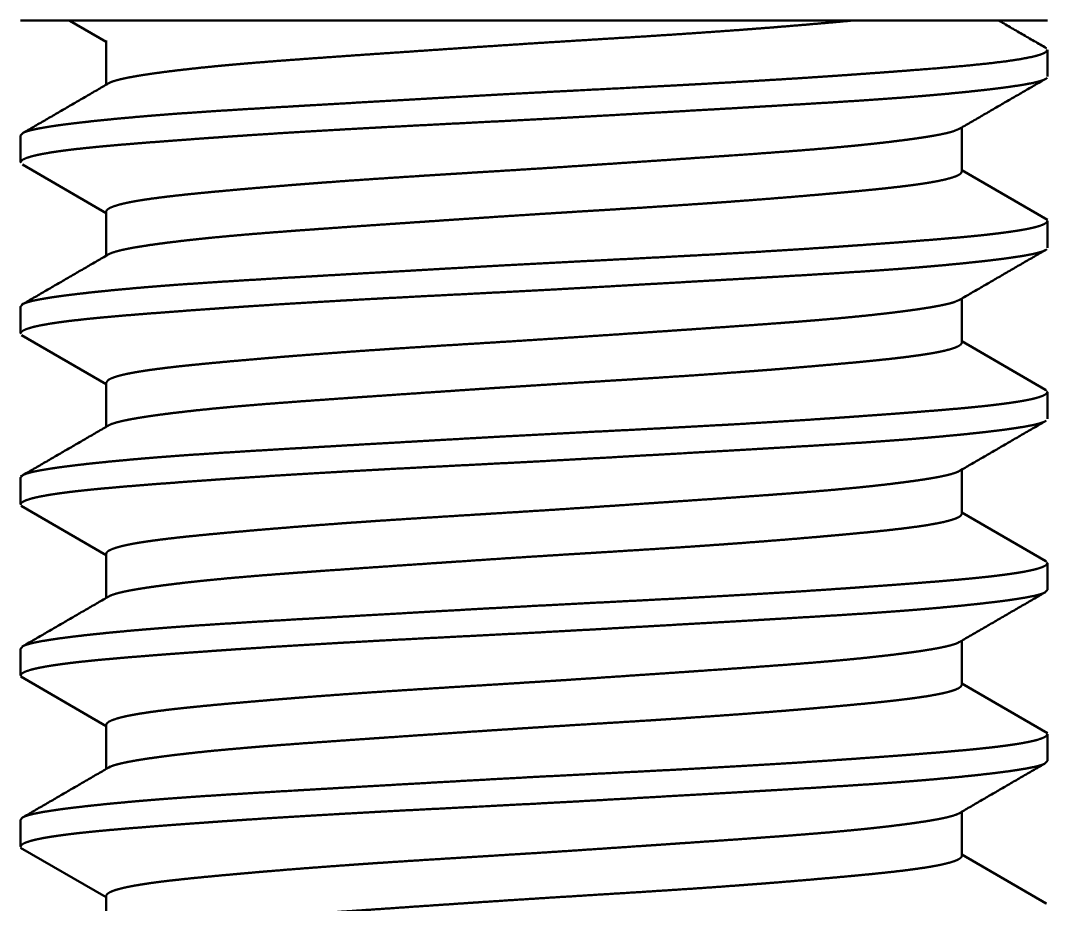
# Paper-space layout 'Layout1' of a CAD drawing. Header units: millimetres. Extents: x 0 to 420, y 0 to 297.
# Drawn here: x 288.76 to 294.76, y 138.18 to 143.35 of the extents above; entities that cross this region are included whole.
import ezdxf

# ---------------------------------------------------------------- set-up
doc = ezdxf.new("R2010")
doc.units = ezdxf.units.MM
doc.layers.add('170', color=7, linetype='Continuous', true_color=0xffffff)

psp = doc.layouts.get("Layout1")

# ---------------------------------------------------------------- linework, layer by layer
at = {"layer": '170', "color": 155, "linetype": 'Continuous', "lineweight": 50}
for p, q in [((289.0439, 143.3438), (289.2567, 143.2203)), ((289.2567, 143.2287), (289.2567, 142.9703)), ((294.7567, 143.0176), (294.7567, 143.1736)), ((294.2567, 142.4624), (294.2567, 142.7204)), ((288.7567, 142.6736), (288.7567, 142.5176)), ((288.7666, 142.5049), (289.2567, 142.2205)), ((294.7567, 142.1805), (294.2567, 142.4707)), ((289.2567, 142.2288), (289.2567, 141.9709)), ((294.7567, 142.0176), (294.7567, 142.1736)), ((294.2567, 141.4624), (294.2567, 141.7203)), ((288.7567, 141.6736), (288.7567, 141.5176)), ((288.7624, 141.507), (289.2567, 141.2203)), ((294.7456, 141.1868), (294.2567, 141.4704)), ((289.2567, 141.2288), (289.2567, 140.9706)), ((294.7567, 141.0176), (294.7567, 141.1736)), ((288.7567, 140.6736), (288.7567, 140.5176)), ((294.2567, 140.4622), (294.2567, 140.7203)), ((288.7588, 140.5092), (289.2567, 140.2203)), ((294.7481, 140.1856), (294.2567, 140.4707)), ((289.2567, 140.2289), (289.2567, 139.9706)), ((294.7567, 140.0176), (294.7567, 140.1736)), ((294.2567, 139.4623), (294.2567, 139.7205)), ((288.7567, 139.6736), (288.7567, 139.5176)), ((288.757, 139.5104), (289.2567, 139.2204)), ((294.7574, 139.18), (294.2567, 139.4706)), ((289.2567, 139.2287), (289.2567, 138.9706)), ((294.7567, 139.0176), (294.7567, 139.1736)), ((294.2567, 138.4623), (294.2567, 138.7207)), ((288.7567, 138.6738), (288.7676, 138.6871)), ((288.7567, 138.6736), (288.7567, 138.5176)), ((288.7567, 138.5106), (289.2567, 138.2205)), ((294.7506, 138.1843), (294.2567, 138.4708)), ((289.2567, 138.2287), (289.2567, 137.9706)), ((294.7511, 138.1834), (294.7433, 138.1885))]:
    psp.add_line(p, q, dxfattribs=at)
for points, knots in [([(288.7567, 143.3455), (288.8589, 143.3455), (289.6354, 143.3455), (290.2567, 143.3455), (291.7567, 143.3455)], [0, 0, 0.034079, 0.292902, 0.500007, 1, 1]), ([(289.2788, 142.9832), (289.2909, 142.9881), (289.3178, 142.9966), (289.3522, 143.0052), (289.3943, 143.0138), (289.444, 143.0226), (289.4717, 143.0271), (289.5013, 143.0316), (289.5326, 143.0362), (289.5655, 143.0407), (289.6362, 143.0499), (289.7134, 143.0591), (289.7972, 143.0683), (289.8875, 143.0776), (289.9351, 143.0821), (289.9843, 143.0867), (290.0346, 143.0911), (290.0861, 143.0955), (290.1928, 143.1042), (290.3041, 143.1128), (290.4202, 143.1214), (290.541, 143.13), (290.6664, 143.1388), (290.7945, 143.1477), (291.058, 143.1658), (291.331, 143.1844), (291.4708, 143.1938), (291.6108, 143.203), (291.7506, 143.2121), (291.8902, 143.2209), (292.1688, 143.2381), (292.3074, 143.2467), (292.4437, 143.2553), (292.5771, 143.264), (292.7077, 143.2727), (292.8354, 143.2816), (292.9603, 143.2907), (292.9911, 143.293), (293.0521, 143.2977), (293.1414, 143.3046), (293.1993, 143.3093), (293.3112, 143.3185), (293.4181, 143.3277), (293.5199, 143.3367), (293.6167, 143.3455)], [0, 0, 0.002985, 0.00946, 0.017616, 0.02747, 0.03906, 0.045516, 0.052385, 0.059635, 0.067261, 0.08363, 0.101484, 0.120824, 0.141664, 0.152657, 0.16398, 0.175585, 0.187458, 0.21202, 0.237658, 0.264375, 0.292178, 0.321034, 0.350525, 0.411151, 0.473957, 0.506131, 0.538346, 0.57051, 0.602623, 0.666683, 0.698581, 0.729919, 0.76061, 0.790653, 0.820055, 0.848806, 0.855896, 0.869935, 0.890487, 0.903821, 0.929609, 0.954232, 0.977699, 1, 1]), ([(291.7567, 143.3455), (292.5331, 143.3455), (293.878, 143.3455), (294.6545, 143.3455), (294.7567, 143.3455)], [0, 0, 0.258816, 0.707098, 0.965921, 1, 1]), ([(291.7567, 142.9238), (292.007, 142.9368), (292.3762, 142.9557), (292.4976, 142.962), (292.6182, 142.9683), (292.6781, 142.9715), (292.7378, 142.9748), (292.9706, 142.9879), (293.1935, 143.0013), (293.3013, 143.0081), (293.4067, 143.0149), (293.4585, 143.0184), (293.5096, 143.0218), (293.61, 143.0288), (293.8002, 143.0425), (293.975, 143.0557), (294.1347, 143.0685), (294.2789, 143.0812), (294.4056, 143.094), (294.5132, 143.107), (294.6017, 143.1204), (294.6711, 143.1341), (294.6854, 143.1376), (294.6984, 143.1411), (294.71, 143.1446), (294.7203, 143.1481), (294.7371, 143.155), (294.7487, 143.1619), (294.7567, 143.1738)], [0, 0, 0.082982, 0.205375, 0.245622, 0.285596, 0.305471, 0.325265, 0.40246, 0.476401, 0.512168, 0.547124, 0.564306, 0.581276, 0.614595, 0.677727, 0.735776, 0.788804, 0.836743, 0.878909, 0.914769, 0.944426, 0.967847, 0.972716, 0.977161, 0.981177, 0.984788, 0.990796, 0.995266, 1, 1]), ([(294.7511, 143.1834), (294.7436, 143.1883), (294.7428, 143.1888)], [0, 0, 0.903013, 1, 1]), ([(294.7485, 143.0058), (294.7424, 143.0021), (294.7385, 143.0002), (294.7342, 142.9984), (294.7295, 142.9965), (294.7243, 142.9946), (294.7126, 142.9909), (294.6991, 142.9872), (294.667, 142.9798), (294.628, 142.9724), (294.5821, 142.9648), (294.5292, 142.9571), (294.5001, 142.9532), (294.4693, 142.9493), (294.4368, 142.9453), (294.4028, 142.9413), (294.3303, 142.9332), (294.2519, 142.9252), (294.1676, 142.917), (294.0774, 142.9089), (294.0301, 142.9049), (293.9814, 142.9008), (293.9564, 142.8988), (293.9311, 142.8968), (293.9054, 142.8948), (293.8793, 142.8928), (293.7722, 142.8851), (293.6608, 142.8775), (293.5453, 142.8701), (293.4256, 142.8626), (293.3016, 142.8552), (293.1735, 142.8476), (293.1078, 142.8438), (293.0412, 142.8399), (292.9739, 142.836), (292.7689, 142.8242), (292.4886, 142.8082), (292.2731, 142.7959), (292.1268, 142.7876), (291.9051, 142.7753), (291.7567, 142.7673)], [0, 0, 0.002369, 0.003793, 0.005355, 0.007055, 0.008889, 0.01298, 0.017624, 0.028587, 0.041807, 0.057289, 0.07507, 0.084828, 0.095175, 0.106069, 0.117469, 0.14174, 0.167976, 0.19615, 0.226275, 0.242064, 0.258353, 0.266682, 0.275134, 0.283717, 0.292416, 0.328147, 0.365294, 0.403825, 0.443749, 0.48506, 0.527767, 0.549658, 0.571885, 0.594319, 0.662633, 0.756073, 0.827904, 0.876648, 0.950547, 1, 1]), ([(288.7567, 142.6738), (288.771, 142.689), (288.7749, 142.6909), (288.7792, 142.6928), (288.7839, 142.6946), (288.7891, 142.6965), (288.8008, 142.7002), (288.8143, 142.7039), (288.8464, 142.7113), (288.8854, 142.7187), (288.9313, 142.7263), (288.9842, 142.734), (289.0132, 142.7379), (289.0441, 142.7418), (289.0766, 142.7458), (289.1106, 142.7498), (289.1831, 142.7579), (289.2615, 142.766), (289.3458, 142.7741), (289.4359, 142.7822), (289.4832, 142.7863), (289.532, 142.7903), (289.5569, 142.7923), (289.5823, 142.7943), (289.608, 142.7963), (289.6341, 142.7983), (289.7412, 142.806), (289.8525, 142.8136), (289.9681, 142.821), (290.0878, 142.8285), (290.2117, 142.8359), (290.3399, 142.8435), (290.4055, 142.8473), (290.4722, 142.8512), (290.6073, 142.859), (290.8836, 142.8749), (291.0248, 142.8829), (291.2403, 142.8952), (291.3865, 142.9035), (291.6083, 142.9158), (291.7567, 142.9238)], [0, 0, 0.006917, 0.008341, 0.009896, 0.011588, 0.013414, 0.01748, 0.022102, 0.033022, 0.046182, 0.061593, 0.079286, 0.088999, 0.099299, 0.110143, 0.121491, 0.145659, 0.171768, 0.19982, 0.229801, 0.245525, 0.261732, 0.270023, 0.278444, 0.286987, 0.295646, 0.331214, 0.368185, 0.406547, 0.446288, 0.487404, 0.529923, 0.551707, 0.573833, 0.618667, 0.710344, 0.757179, 0.828683, 0.877204, 0.950773, 1, 1]), ([(291.7567, 142.7673), (291.4618, 142.752), (291.1715, 142.7372), (291.0282, 142.7298), (290.8859, 142.7223), (290.8153, 142.7185), (290.6758, 142.7108), (290.6074, 142.7069), (290.4731, 142.6991), (290.3422, 142.6912), (290.2147, 142.6832), (290.0906, 142.6751), (290.0299, 142.671), (289.9699, 142.6669), (289.9109, 142.6628), (289.8531, 142.6587), (289.7414, 142.6506), (289.635, 142.6427), (289.534, 142.635), (289.4382, 142.6275), (289.3478, 142.62), (289.2627, 142.6126), (289.2423, 142.6107), (289.2222, 142.6088), (289.2026, 142.6069), (289.1834, 142.605), (289.1462, 142.6012), (289.1107, 142.5975), (289.0447, 142.5898), (288.9853, 142.5821), (288.9325, 142.5742), (288.8863, 142.5662), (288.8657, 142.5621), (288.8468, 142.5581), (288.838, 142.556), (288.8297, 142.5539), (288.8218, 142.5519), (288.8143, 142.5498), (288.7891, 142.5416), (288.7712, 142.5334), (288.7604, 142.5253), (288.7567, 142.5174), (288.7567, 142.5173)], [0, 0, 0.097754, 0.193969, 0.241502, 0.288648, 0.312078, 0.358311, 0.381004, 0.425539, 0.468948, 0.511239, 0.552405, 0.572569, 0.592446, 0.61203, 0.631239, 0.668309, 0.703607, 0.737159, 0.768954, 0.799001, 0.827282, 0.834071, 0.840738, 0.847276, 0.853664, 0.866038, 0.877854, 0.89985, 0.919675, 0.937345, 0.952861, 0.959808, 0.966208, 0.969201, 0.972049, 0.97475, 0.977307, 0.986082, 0.992616, 0.997082, 0.999969, 1, 1]), ([(294.2457, 142.714), (294.2079, 142.6981), (294.1773, 142.6897), (294.1395, 142.6813), (294.1178, 142.677), (294.0942, 142.6727), (294.0818, 142.6706), (294.0688, 142.6684), (294.0554, 142.6662), (294.0416, 142.664), (293.9821, 142.6551), (293.9162, 142.6462), (293.844, 142.6372), (293.7656, 142.6281), (293.724, 142.6236), (293.6808, 142.6191), (293.636, 142.6145), (293.5896, 142.61), (293.4928, 142.6012), (293.3913, 142.5926), (293.2853, 142.5841), (293.1747, 142.5757), (293.0595, 142.5673), (292.9089, 142.5566), (292.8471, 142.5523), (292.7532, 142.5458), (292.5614, 142.5325), (292.2975, 142.5145), (292.162, 142.5054), (292.0935, 142.5008), (292.0249, 142.4962), (291.8877, 142.4871), (291.7508, 142.4783), (291.6139, 142.4697), (291.4772, 142.4612), (291.3065, 142.4507), (291.2385, 142.4464), (291.1377, 142.4401), (291.0713, 142.4359), (290.9405, 142.4274), (290.8124, 142.4188), (290.6869, 142.4101), (290.5641, 142.4012), (290.5037, 142.3967), (290.4442, 142.3921), (290.386, 142.3876), (290.329, 142.3831), (290.2186, 142.374), (290.1131, 142.365), (290.0123, 142.3561), (289.9164, 142.3474), (289.8703, 142.3431), (289.8477, 142.3409), (289.8255, 142.3388), (289.7824, 142.3345), (289.7409, 142.3303), (289.6628, 142.3219), (289.5911, 142.3135), (289.5259, 142.305), (289.4673, 142.2963), (289.4536, 142.2941), (289.4404, 142.2919), (289.4276, 142.2897), (289.4152, 142.2874), (289.3918, 142.283), (289.3704, 142.2785), (289.3331, 142.2695), (289.3031, 142.2604), (289.2805, 142.2513), (289.2654, 142.2422), (289.2606, 142.2376), (289.2577, 142.2331), (289.2567, 142.2287)], [0, 0, 0.008143, 0.014447, 0.022168, 0.026563, 0.03132, 0.033836, 0.036446, 0.039146, 0.041939, 0.053898, 0.067125, 0.081593, 0.097303, 0.105628, 0.114268, 0.123222, 0.132496, 0.151821, 0.172072, 0.19323, 0.215297, 0.238275, 0.268293, 0.280625, 0.299343, 0.337575, 0.390186, 0.417198, 0.430866, 0.444541, 0.471875, 0.499174, 0.526445, 0.553689, 0.587705, 0.601258, 0.621352, 0.63458, 0.660643, 0.686182, 0.711203, 0.735696, 0.747747, 0.759606, 0.771222, 0.782598, 0.804622, 0.825695, 0.845815, 0.864971, 0.874183, 0.878693, 0.883129, 0.891751, 0.900049, 0.915671, 0.930015, 0.943093, 0.954891, 0.957639, 0.960311, 0.962898, 0.9654, 0.970127, 0.974482, 0.982121, 0.988342, 0.993187, 0.996709, 0.998022, 0.999087, 1, 1]), ([(289.2711, 141.9792), (289.2897, 141.9877), (289.3163, 141.9962), (289.3508, 142.0048), (289.3709, 142.0092), (289.3929, 142.0136), (289.4167, 142.0179), (289.4422, 142.0223), (289.4987, 142.0312), (289.5621, 142.0403), (289.6326, 142.0494), (289.7103, 142.0587), (289.7517, 142.0634), (289.7945, 142.068), (289.8388, 142.0727), (289.8845, 142.0773), (289.9799, 142.0863), (290.0809, 142.0951), (290.1875, 142.1038), (290.2996, 142.1124), (290.3285, 142.1146), (290.387, 142.1189), (290.4764, 142.1254), (290.537, 142.1297), (290.6609, 142.1385), (290.9186, 142.1563), (291.0867, 142.1678), (291.1549, 142.1724), (291.2577, 142.1794), (291.4647, 142.1934), (291.6038, 142.2026), (291.7438, 142.2116), (291.9199, 142.2227), (291.9904, 142.2271), (292.0951, 142.2336), (292.3015, 142.2463), (292.4369, 142.2549), (292.5706, 142.2635), (292.7024, 142.2724), (292.7351, 142.2746), (292.7675, 142.2769), (292.8316, 142.2814), (292.8945, 142.2859), (292.9564, 142.2904), (293.0771, 142.2996), (293.1936, 142.3088), (293.3058, 142.318), (293.4139, 142.3273), (293.4661, 142.3319), (293.5169, 142.3364), (293.566, 142.3409), (293.6137, 142.3453), (293.7043, 142.3539), (293.7888, 142.3625), (293.8671, 142.3711), (293.9393, 142.3798), (293.9563, 142.382), (293.9729, 142.3842), (293.989, 142.3864), (294.0046, 142.3886), (294.0345, 142.393), (294.0624, 142.3975), (294.1128, 142.4064), (294.1558, 142.4155), (294.1914, 142.4248), (294.2195, 142.4341), (294.2253, 142.4365), (294.2306, 142.4388), (294.2355, 142.4411), (294.2398, 142.4435), (294.247, 142.4481), (294.2522, 142.4527), (294.2567, 142.4624)], [0, 0, 0.00408, 0.009634, 0.016708, 0.020813, 0.025277, 0.030088, 0.035253, 0.046621, 0.059375, 0.073529, 0.089102, 0.097395, 0.105975, 0.114832, 0.123967, 0.143053, 0.163234, 0.184515, 0.206908, 0.212676, 0.224352, 0.242186, 0.254289, 0.279001, 0.330437, 0.363963, 0.377581, 0.398086, 0.439392, 0.46714, 0.495058, 0.530192, 0.544234, 0.565118, 0.606294, 0.633302, 0.659963, 0.686265, 0.692777, 0.699253, 0.712031, 0.724597, 0.736953, 0.761039, 0.784297, 0.80672, 0.828302, 0.838747, 0.848889, 0.858718, 0.868238, 0.886363, 0.903266, 0.918954, 0.933413, 0.936832, 0.94016, 0.9434, 0.946541, 0.952548, 0.958185, 0.968374, 0.977122, 0.984438, 0.990331, 0.991583, 0.992742, 0.993812, 0.99479, 0.996491, 0.997872, 1, 1]), ([(291.7567, 141.9238), (292.0516, 141.9391), (292.3418, 141.9539), (292.4852, 141.9613), (292.6274, 141.9688), (292.6981, 141.9726), (292.8376, 141.9803), (292.906, 141.9842), (293.0403, 141.992), (293.1712, 141.9999), (293.2987, 142.0079), (293.4228, 142.016), (293.4835, 142.0201), (293.5434, 142.0242), (293.6024, 142.0283), (293.6603, 142.0324), (293.772, 142.0405), (293.8783, 142.0484), (293.9794, 142.0561), (294.0751, 142.0636), (294.1656, 142.0711), (294.2507, 142.0786), (294.2711, 142.0804), (294.2912, 142.0823), (294.3108, 142.0842), (294.33, 142.0861), (294.3672, 142.0899), (294.4027, 142.0937), (294.4687, 142.1013), (294.5281, 142.109), (294.5809, 142.1169), (294.627, 142.1249), (294.6476, 142.129), (294.6665, 142.1331), (294.6753, 142.1351), (294.6837, 142.1372), (294.6916, 142.1392), (294.699, 142.1413), (294.7242, 142.1495), (294.7422, 142.1577), (294.753, 142.1658), (294.7567, 142.1737), (294.7567, 142.1738)], [0, 0, 0.097754, 0.193962, 0.241496, 0.288641, 0.312071, 0.358311, 0.380998, 0.425532, 0.468941, 0.511232, 0.552405, 0.572562, 0.59244, 0.612024, 0.631233, 0.668303, 0.703607, 0.737153, 0.768955, 0.799001, 0.827276, 0.834066, 0.840739, 0.84727, 0.853665, 0.866032, 0.877848, 0.899844, 0.91967, 0.937346, 0.952855, 0.959802, 0.966202, 0.969196, 0.97205, 0.974752, 0.977302, 0.986077, 0.99261, 0.997082, 0.999969, 1, 1]), ([(294.7465, 142.0045), (294.7424, 142.0021), (294.7385, 142.0002), (294.7342, 141.9984), (294.7295, 141.9965), (294.7243, 141.9946), (294.7126, 141.9909), (294.6991, 141.9872), (294.667, 141.9798), (294.628, 141.9724), (294.5821, 141.9648), (294.5292, 141.9571), (294.5001, 141.9532), (294.4693, 141.9493), (294.4368, 141.9453), (294.4028, 141.9413), (294.3303, 141.9332), (294.2519, 141.9252), (294.1676, 141.917), (294.0774, 141.9089), (294.0301, 141.9049), (293.9814, 141.9008), (293.9564, 141.8988), (293.9311, 141.8968), (293.9054, 141.8948), (293.8793, 141.8928), (293.7722, 141.8851), (293.6608, 141.8775), (293.5453, 141.8701), (293.4256, 141.8626), (293.3016, 141.8552), (293.1735, 141.8476), (293.1078, 141.8438), (293.0412, 141.8399), (292.9739, 141.836), (292.7689, 141.8242), (292.4886, 141.8082), (292.2731, 141.7959), (292.1268, 141.7876), (291.9051, 141.7753), (291.7567, 141.7673)], [0, 0, 0.001583, 0.003008, 0.004571, 0.006273, 0.008108, 0.012203, 0.01685, 0.027822, 0.041053, 0.056547, 0.074341, 0.084107, 0.094462, 0.105365, 0.116774, 0.141064, 0.167321, 0.195517, 0.225666, 0.241467, 0.257769, 0.266104, 0.274563, 0.283153, 0.291859, 0.327618, 0.364794, 0.403355, 0.443311, 0.484655, 0.527396, 0.549303, 0.571548, 0.594, 0.662367, 0.75588, 0.827769, 0.87655, 0.950508, 1, 1]), ([(288.7567, 141.6738), (288.771, 141.689), (288.7749, 141.6909), (288.7792, 141.6928), (288.7839, 141.6946), (288.7891, 141.6965), (288.8008, 141.7002), (288.8143, 141.7039), (288.8464, 141.7113), (288.8854, 141.7187), (288.9313, 141.7263), (288.9842, 141.734), (289.0132, 141.7379), (289.0441, 141.7418), (289.0766, 141.7458), (289.1106, 141.7498), (289.1831, 141.7579), (289.2615, 141.766), (289.3458, 141.7741), (289.4359, 141.7822), (289.4832, 141.7863), (289.532, 141.7903), (289.5569, 141.7923), (289.5823, 141.7943), (289.608, 141.7963), (289.6341, 141.7983), (289.7412, 141.806), (289.8525, 141.8136), (289.9681, 141.821), (290.0878, 141.8285), (290.2117, 141.8359), (290.3399, 141.8435), (290.4055, 141.8473), (290.4722, 141.8512), (290.5395, 141.8551), (290.7445, 141.8669), (291.0248, 141.8829), (291.2403, 141.8952), (291.3865, 141.9035), (291.6083, 141.9158), (291.7567, 141.9238)], [0, 0, 0.006917, 0.008341, 0.009896, 0.011588, 0.013414, 0.01748, 0.022102, 0.033022, 0.046182, 0.061593, 0.079286, 0.088999, 0.099299, 0.110143, 0.121491, 0.145659, 0.171768, 0.19982, 0.229801, 0.245525, 0.261732, 0.270023, 0.278444, 0.286987, 0.295646, 0.331214, 0.368185, 0.406547, 0.446288, 0.487404, 0.529923, 0.551707, 0.573833, 0.596165, 0.664173, 0.757179, 0.828683, 0.877204, 0.950773, 1, 1]), ([(291.7567, 141.7673), (291.6086, 141.7596), (291.4618, 141.752), (291.1715, 141.7372), (291.0282, 141.7298), (290.8859, 141.7223), (290.8153, 141.7185), (290.6758, 141.7108), (290.6074, 141.707), (290.4731, 141.6991), (290.3422, 141.6912), (290.2147, 141.6832), (290.0906, 141.6751), (290.0299, 141.671), (289.9699, 141.6669), (289.9109, 141.6628), (289.8531, 141.6587), (289.7414, 141.6506), (289.635, 141.6427), (289.534, 141.635), (289.4382, 141.6275), (289.3478, 141.62), (289.2627, 141.6125), (289.2423, 141.6107), (289.2222, 141.6088), (289.2026, 141.6069), (289.1834, 141.605), (289.1462, 141.6012), (289.1107, 141.5974), (289.0447, 141.5898), (288.9853, 141.5821), (288.9325, 141.5742), (288.8863, 141.5662), (288.8657, 141.5622), (288.8468, 141.5581), (288.838, 141.556), (288.8297, 141.5539), (288.8218, 141.5519), (288.8143, 141.5498), (288.7891, 141.5416), (288.7712, 141.5334), (288.7604, 141.5253), (288.7567, 141.5174), (288.7567, 141.5173)], [0, 0, 0.049077, 0.097754, 0.19397, 0.241503, 0.288649, 0.312079, 0.358312, 0.381005, 0.42554, 0.468949, 0.51124, 0.552407, 0.572571, 0.592448, 0.612032, 0.631241, 0.668311, 0.703609, 0.737161, 0.768956, 0.799003, 0.827285, 0.834074, 0.840741, 0.847279, 0.853667, 0.866041, 0.877857, 0.899853, 0.919678, 0.937349, 0.952864, 0.959811, 0.966211, 0.969205, 0.972053, 0.974754, 0.977311, 0.986086, 0.992619, 0.997086, 0.999973, 1, 1]), ([(294.2433, 141.7125), (294.2134, 141.6999), (294.2068, 141.6977), (294.1996, 141.6956), (294.1921, 141.6935), (294.184, 141.6914), (294.1666, 141.6872), (294.1474, 141.6829), (294.1037, 141.6744), (294.053, 141.6658), (293.9954, 141.657), (293.9307, 141.6481), (293.8957, 141.6436), (293.859, 141.639), (293.8209, 141.6344), (293.7813, 141.6299), (293.6978, 141.6208), (293.6087, 141.6119), (293.5139, 141.6031), (293.4134, 141.5944), (293.3874, 141.5923), (293.3342, 141.588), (293.3071, 141.5858), (293.2523, 141.5816), (293.1966, 141.5774), (293.0823, 141.569), (292.9642, 141.5605), (292.717, 141.5433), (292.6529, 141.5388), (292.6205, 141.5366), (292.5223, 141.5299), (292.3236, 141.5163), (292.054, 141.4981), (291.9172, 141.489), (291.779, 141.4801), (291.6408, 141.4713), (291.5037, 141.4628), (291.2332, 141.4461), (291.0998, 141.4377), (290.9675, 141.4292), (290.902, 141.4249), (290.8375, 141.4205), (290.7111, 141.4118), (290.5882, 141.403), (290.469, 141.394), (290.3534, 141.385), (290.2969, 141.3805), (290.2414, 141.3759), (290.1868, 141.3713), (290.16, 141.369), (290.1336, 141.3668), (290.0315, 141.3578), (289.9349, 141.3491), (289.8439, 141.3406), (289.7585, 141.3321), (289.7179, 141.3279), (289.6787, 141.3237), (289.641, 141.3194), (289.6049, 141.3152), (289.5381, 141.3066), (289.4783, 141.298), (289.4253, 141.2893), (289.3794, 141.2804), (289.359, 141.2759), (289.3404, 141.2714), (289.3235, 141.2668), (289.3086, 141.2622), (289.2844, 141.2531), (289.2677, 141.244), (289.2567, 141.2286)], [0, 0, 0.006459, 0.007849, 0.009329, 0.010897, 0.012551, 0.016124, 0.020038, 0.028894, 0.039119, 0.050721, 0.063716, 0.070747, 0.078102, 0.08575, 0.09368, 0.110385, 0.128215, 0.147167, 0.167247, 0.172445, 0.18306, 0.188462, 0.199401, 0.210528, 0.23334, 0.256891, 0.306214, 0.31901, 0.32548, 0.345067, 0.384703, 0.438484, 0.465774, 0.493338, 0.520899, 0.548224, 0.602162, 0.628779, 0.655155, 0.668216, 0.681097, 0.706314, 0.730822, 0.754618, 0.777702, 0.788974, 0.800066, 0.810965, 0.816312, 0.821593, 0.841998, 0.861293, 0.879482, 0.896564, 0.904691, 0.912533, 0.920092, 0.927321, 0.94073, 0.952758, 0.963432, 0.972751, 0.976904, 0.980715, 0.98419, 0.987305, 0.992456, 0.996227, 1, 1]), ([(289.2661, 140.976), (289.2703, 140.9787), (289.2742, 140.9809), (289.2786, 140.9831), (289.2835, 140.9852), (289.289, 140.9874), (289.3154, 140.9959), (289.3493, 141.0045), (289.3907, 141.0131), (289.4396, 141.0219), (289.4668, 141.0263), (289.4959, 141.0308), (289.5112, 141.0331), (289.527, 141.0354), (289.5432, 141.0377), (289.5598, 141.04), (289.6304, 141.0492), (289.7073, 141.0584), (289.7904, 141.0676), (289.8798, 141.0768), (289.9268, 141.0814), (289.9754, 141.0859), (290.0003, 141.0881), (290.0257, 141.0904), (290.0513, 141.0926), (290.0774, 141.0948), (290.1842, 141.1035), (290.2954, 141.1121), (290.411, 141.1207), (290.5309, 141.1293), (290.6551, 141.138), (290.7189, 141.1425), (290.7836, 141.147), (290.9147, 141.156), (291.1827, 141.1743), (291.3887, 141.1883), (291.4934, 141.1953), (291.5637, 141.1999), (291.7396, 141.2114), (291.8795, 141.2202), (292.0188, 141.2289), (292.2264, 141.2417), (292.3296, 141.2481), (292.3981, 141.2524), (292.4322, 141.2546), (292.5666, 141.2633), (292.6977, 141.2721), (292.8256, 141.281), (292.9502, 141.29), (293.0113, 141.2945), (293.0716, 141.2992), (293.131, 141.3038), (293.1895, 141.3085), (293.3025, 141.3178), (293.4101, 141.327), (293.5122, 141.336), (293.6089, 141.3448), (293.6552, 141.3492), (293.7002, 141.3535), (293.7222, 141.3557), (293.7438, 141.3579), (293.765, 141.36), (293.7859, 141.3622), (293.8649, 141.3708), (293.9368, 141.3795), (294.0017, 141.3882), (294.0597, 141.397), (294.086, 141.4015), (294.1106, 141.406), (294.1223, 141.4083), (294.1334, 141.4106), (294.1442, 141.4129), (294.1544, 141.4152), (294.1904, 141.4245), (294.2186, 141.4338), (294.2391, 141.4431), (294.2517, 141.4523), (294.2552, 141.4568), (294.2566, 141.4614), (294.2567, 141.4624)], [0, 0, 0.000988, 0.001879, 0.002858, 0.003926, 0.005086, 0.010607, 0.01757, 0.025979, 0.035845, 0.041329, 0.047188, 0.050258, 0.053422, 0.05668, 0.06002, 0.074169, 0.089567, 0.106193, 0.124057, 0.13345, 0.143158, 0.14813, 0.153184, 0.158312, 0.163504, 0.184814, 0.206993, 0.230029, 0.253927, 0.278687, 0.2914, 0.304302, 0.330428, 0.383825, 0.424884, 0.445738, 0.459758, 0.4948, 0.522674, 0.550414, 0.591762, 0.612321, 0.62598, 0.632775, 0.659552, 0.685673, 0.711157, 0.735999, 0.748177, 0.760191, 0.772047, 0.783718, 0.806262, 0.827718, 0.848103, 0.867412, 0.876663, 0.885643, 0.890033, 0.894349, 0.8986, 0.902772, 0.918569, 0.932969, 0.945993, 0.957645, 0.96296, 0.967933, 0.970287, 0.972556, 0.974738, 0.976828, 0.984225, 0.990123, 0.994586, 0.997702, 0.998838, 0.999784, 1, 1]), ([(291.7567, 140.9238), (292.0516, 140.9391), (292.3418, 140.9539), (292.4852, 140.9613), (292.6981, 140.9726), (292.8376, 140.9803), (292.906, 140.9842), (293.0403, 140.992), (293.1712, 140.9999), (293.2987, 141.0079), (293.4228, 141.016), (293.4835, 141.0201), (293.5434, 141.0242), (293.6024, 141.0283), (293.6603, 141.0324), (293.772, 141.0405), (293.8783, 141.0484), (293.9794, 141.0561), (294.0751, 141.0636), (294.1656, 141.0711), (294.2507, 141.0786), (294.2711, 141.0804), (294.2912, 141.0823), (294.3108, 141.0842), (294.33, 141.0861), (294.3672, 141.0899), (294.4027, 141.0937), (294.4687, 141.1013), (294.5281, 141.109), (294.5809, 141.1169), (294.627, 141.1249), (294.6476, 141.129), (294.6665, 141.1331), (294.6753, 141.1351), (294.6837, 141.1372), (294.6916, 141.1392), (294.699, 141.1413), (294.7242, 141.1495), (294.7422, 141.1577), (294.753, 141.1658), (294.7567, 141.1737), (294.7567, 141.1738)], [0, 0, 0.097754, 0.193962, 0.241496, 0.312072, 0.358311, 0.380998, 0.425532, 0.468942, 0.511233, 0.552406, 0.572563, 0.59244, 0.612025, 0.631233, 0.668303, 0.703608, 0.737153, 0.768955, 0.799002, 0.827277, 0.834066, 0.84074, 0.847271, 0.853665, 0.866032, 0.877849, 0.899844, 0.91967, 0.937347, 0.952856, 0.959803, 0.966202, 0.969196, 0.972051, 0.974753, 0.977302, 0.986078, 0.99261, 0.997082, 0.999969, 1, 1]), ([(294.7511, 141.1834), (294.7424, 141.189), (294.7386, 141.1908)], [0, 0, 0.711363, 1, 1]), ([(294.7434, 141.0027), (294.7424, 141.0021), (294.7385, 141.0002), (294.7342, 140.9984), (294.7295, 140.9965), (294.7243, 140.9946), (294.7126, 140.9909), (294.6991, 140.9872), (294.667, 140.9798), (294.628, 140.9724), (294.5821, 140.9648), (294.5292, 140.9571), (294.5001, 140.9532), (294.4693, 140.9493), (294.4368, 140.9453), (294.4028, 140.9413), (294.3303, 140.9332), (294.2519, 140.9251), (294.1676, 140.917), (294.0774, 140.9089), (294.0301, 140.9049), (293.9814, 140.9008), (293.9564, 140.8988), (293.9311, 140.8968), (293.9054, 140.8948), (293.8793, 140.8928), (293.7722, 140.8851), (293.6608, 140.8775), (293.5453, 140.8701), (293.4256, 140.8626), (293.3016, 140.8552), (293.1735, 140.8476), (293.1078, 140.8438), (293.0412, 140.8399), (292.9061, 140.8321), (292.6298, 140.8162), (292.4886, 140.8082), (292.2731, 140.7959), (292.1268, 140.7876), (291.9051, 140.7753), (291.7567, 140.7673)], [0, 0, 0.00039, 0.001817, 0.003382, 0.005085, 0.006923, 0.011022, 0.015676, 0.026659, 0.039907, 0.055419, 0.073235, 0.083013, 0.09338, 0.104296, 0.115718, 0.140038, 0.166325, 0.194555, 0.224741, 0.240561, 0.256882, 0.265227, 0.273697, 0.282296, 0.291012, 0.326814, 0.364035, 0.402642, 0.442645, 0.484039, 0.526831, 0.548764, 0.571036, 0.616158, 0.708438, 0.755589, 0.827563, 0.876403, 0.950449, 1, 1]), ([(288.7567, 140.6738), (288.771, 140.689), (288.7749, 140.6909), (288.7792, 140.6928), (288.7839, 140.6946), (288.7891, 140.6965), (288.8008, 140.7002), (288.8143, 140.7039), (288.8464, 140.7113), (288.8854, 140.7187), (288.9313, 140.7263), (288.9842, 140.734), (289.0132, 140.7379), (289.0441, 140.7418), (289.0766, 140.7458), (289.1106, 140.7498), (289.1831, 140.7579), (289.2615, 140.766), (289.3458, 140.7741), (289.4359, 140.7822), (289.4832, 140.7863), (289.532, 140.7903), (289.5569, 140.7923), (289.5823, 140.7943), (289.608, 140.7963), (289.6341, 140.7983), (289.7412, 140.806), (289.8525, 140.8136), (289.9681, 140.821), (290.0878, 140.8285), (290.2117, 140.8359), (290.3399, 140.8435), (290.4055, 140.8473), (290.4722, 140.8512), (290.5395, 140.8551), (290.7445, 140.8669), (291.0248, 140.8829), (291.2403, 140.8952), (291.3865, 140.9035), (291.6083, 140.9158), (291.7567, 140.9238)], [0, 0, 0.006917, 0.008341, 0.009896, 0.011588, 0.013414, 0.01748, 0.022102, 0.033022, 0.046182, 0.061593, 0.079286, 0.088999, 0.099299, 0.110143, 0.121491, 0.145659, 0.171768, 0.19982, 0.229801, 0.245525, 0.261732, 0.270023, 0.278444, 0.286987, 0.295646, 0.331214, 0.368185, 0.406547, 0.446288, 0.487404, 0.529923, 0.551707, 0.573833, 0.596165, 0.664173, 0.757179, 0.828683, 0.877204, 0.950773, 1, 1]), ([(291.7567, 140.7673), (291.6086, 140.7596), (291.4618, 140.752), (291.1715, 140.7372), (291.0282, 140.7298), (290.8859, 140.7223), (290.8153, 140.7185), (290.6758, 140.7108), (290.6074, 140.707), (290.4731, 140.6991), (290.3422, 140.6912), (290.2147, 140.6832), (290.0906, 140.6751), (290.0299, 140.671), (289.9699, 140.6669), (289.9109, 140.6628), (289.8531, 140.6587), (289.7414, 140.6506), (289.635, 140.6427), (289.534, 140.635), (289.4382, 140.6275), (289.3478, 140.62), (289.2627, 140.6125), (289.2423, 140.6107), (289.2222, 140.6088), (289.2026, 140.6069), (289.1834, 140.605), (289.1462, 140.6012), (289.1107, 140.5974), (289.0447, 140.5898), (288.9853, 140.5821), (288.9325, 140.5742), (288.8863, 140.5662), (288.8657, 140.5622), (288.8468, 140.5581), (288.838, 140.556), (288.8297, 140.5539), (288.8218, 140.5519), (288.8143, 140.5498), (288.7891, 140.5416), (288.7712, 140.5334), (288.7604, 140.5253), (288.7567, 140.5174), (288.7567, 140.5173)], [0, 0, 0.049077, 0.097754, 0.19397, 0.241503, 0.288649, 0.312079, 0.358312, 0.381005, 0.42554, 0.468949, 0.51124, 0.552407, 0.572571, 0.592448, 0.612032, 0.631241, 0.668311, 0.703609, 0.737161, 0.768956, 0.799003, 0.827285, 0.834074, 0.840741, 0.847279, 0.853667, 0.866041, 0.877857, 0.899852, 0.919678, 0.937349, 0.952864, 0.959811, 0.966211, 0.969205, 0.972053, 0.974754, 0.977311, 0.986086, 0.992619, 0.997086, 0.999973, 1, 1]), ([(294.2402, 140.7108), (294.2184, 140.7015), (294.1908, 140.6932), (294.1558, 140.6848), (294.1355, 140.6805), (294.1134, 140.6762), (294.1016, 140.674), (294.0893, 140.6719), (294.0767, 140.6697), (294.0636, 140.6675), (294.0071, 140.6587), (293.9441, 140.6499), (293.8746, 140.6409), (293.7985, 140.6319), (293.758, 140.6273), (293.7158, 140.6227), (293.6941, 140.6205), (293.672, 140.6182), (293.6496, 140.6159), (293.6268, 140.6136), (293.5327, 140.6048), (293.4336, 140.5961), (293.3296, 140.5876), (293.2207, 140.5792), (293.1643, 140.575), (293.1067, 140.5707), (292.9881, 140.5622), (292.8664, 140.5536), (292.6147, 140.5362), (292.4186, 140.5228), (292.2844, 140.5136), (292.0804, 140.4999), (291.944, 140.4908), (291.8073, 140.4819), (291.6702, 140.4732), (291.5329, 140.4646), (291.4641, 140.4604), (291.3953, 140.4561), (291.1257, 140.4393), (290.9942, 140.4309), (290.8649, 140.4224), (290.8011, 140.418), (290.7378, 140.4137), (290.6751, 140.4093), (290.6131, 140.4048), (290.492, 140.3958), (290.3756, 140.3868), (290.2636, 140.3777), (290.156, 140.3687), (290.0529, 140.3597), (289.9544, 140.3509), (289.8613, 140.3422), (289.7746, 140.3338), (289.6942, 140.3254), (289.6199, 140.3169), (289.5519, 140.3085), (289.4901, 140.2998), (289.4757, 140.2976), (289.4618, 140.2954), (289.4483, 140.2932), (289.4352, 140.291), (289.4106, 140.2866), (289.3877, 140.2821), (289.3475, 140.2732), (289.3146, 140.2641), (289.2889, 140.255), (289.2706, 140.2459), (289.2672, 140.2436), (289.2643, 140.2413), (289.2618, 140.239), (289.2598, 140.2368), (289.2567, 140.2286)], [0, 0, 0.004723, 0.010461, 0.017625, 0.021755, 0.026254, 0.028644, 0.031119, 0.033679, 0.036317, 0.047694, 0.060368, 0.07433, 0.089586, 0.097705, 0.106151, 0.110501, 0.114925, 0.119414, 0.123965, 0.14279, 0.162599, 0.183382, 0.205144, 0.216393, 0.227896, 0.251582, 0.275875, 0.326121, 0.365256, 0.392046, 0.432767, 0.459995, 0.487279, 0.514626, 0.542033, 0.555758, 0.569476, 0.623282, 0.64952, 0.675325, 0.688061, 0.700683, 0.713199, 0.725593, 0.749761, 0.773027, 0.795406, 0.816899, 0.837505, 0.857207, 0.875815, 0.893166, 0.909278, 0.924163, 0.937815, 0.950227, 0.953129, 0.955946, 0.958669, 0.9613, 0.966289, 0.970923, 0.979126, 0.985926, 0.991355, 0.995433, 0.996251, 0.996992, 0.997656, 0.998254, 1, 1]), ([(289.2752, 139.9814), (289.288, 139.987), (289.3139, 139.9955), (289.3475, 140.0041), (289.3672, 140.0084), (289.3889, 140.0128), (289.4005, 140.015), (289.4125, 140.0172), (289.4251, 140.0194), (289.438, 140.0216), (289.494, 140.0305), (289.557, 140.0396), (289.6267, 140.0487), (289.7034, 140.0579), (289.7442, 140.0626), (289.7869, 140.0672), (289.8089, 140.0696), (289.8312, 140.0719), (289.8539, 140.0742), (289.8769, 140.0765), (289.9723, 140.0856), (290.073, 140.0944), (290.1788, 140.1031), (290.2898, 140.1117), (290.3473, 140.116), (290.4061, 140.1203), (290.4662, 140.1247), (290.5271, 140.129), (290.7782, 140.1466), (291.0411, 140.1647), (291.177, 140.1739), (291.246, 140.1786), (291.3153, 140.1833), (291.5931, 140.2019), (291.7327, 140.2109), (291.9427, 140.2241), (292.0481, 140.2307), (292.0832, 140.2328), (292.1531, 140.2371), (292.2909, 140.2457), (292.4266, 140.2542), (292.5601, 140.2629), (292.6913, 140.2716), (292.7561, 140.2761), (292.8522, 140.2828), (292.9153, 140.2874), (292.9464, 140.2897), (293.0679, 140.2989), (293.1848, 140.3081), (293.2971, 140.3173), (293.4049, 140.3265), (293.457, 140.3311), (293.508, 140.3356), (293.5578, 140.3401), (293.606, 140.3446), (293.6975, 140.3533), (293.7825, 140.3618), (293.8612, 140.3704), (293.9334, 140.379), (293.9671, 140.3834), (293.9991, 140.3878), (294.0145, 140.39), (294.0295, 140.3922), (294.044, 140.3945), (294.058, 140.3967), (294.1092, 140.4057), (294.1528, 140.4148), (294.1889, 140.424), (294.2174, 140.4333), (294.2288, 140.438), (294.2383, 140.4427), (294.2424, 140.445), (294.2459, 140.4473), (294.2489, 140.4497), (294.2514, 140.452), (294.2567, 140.4624)], [0, 0, 0.002786, 0.008214, 0.015121, 0.019147, 0.023554, 0.025907, 0.028347, 0.030878, 0.03349, 0.044803, 0.057472, 0.071487, 0.086864, 0.095063, 0.10361, 0.108012, 0.112493, 0.117034, 0.121645, 0.140738, 0.160868, 0.182025, 0.204211, 0.215697, 0.22745, 0.239449, 0.251613, 0.301763, 0.354269, 0.381415, 0.395198, 0.409023, 0.464506, 0.492369, 0.534308, 0.555344, 0.562354, 0.576289, 0.603816, 0.630903, 0.657548, 0.683754, 0.696687, 0.715882, 0.728484, 0.734699, 0.758976, 0.782343, 0.804798, 0.826346, 0.836776, 0.846973, 0.85693, 0.866575, 0.884894, 0.901924, 0.917687, 0.932179, 0.938944, 0.945388, 0.948488, 0.951502, 0.954424, 0.957247, 0.967606, 0.976482, 0.983903, 0.989881, 0.99234, 0.994452, 0.99538, 0.996222, 0.996984, 0.997666, 1, 1]), ([(291.7567, 139.9238), (292.0516, 139.9391), (292.3418, 139.9539), (292.4852, 139.9613), (292.6274, 139.9688), (292.7682, 139.9764), (292.906, 139.9842), (293.0403, 139.992), (293.1712, 139.9999), (293.2987, 140.0079), (293.4228, 140.016), (293.5434, 140.0242), (293.6024, 140.0283), (293.6603, 140.0324), (293.772, 140.0405), (293.8783, 140.0484), (293.9794, 140.0561), (294.0751, 140.0636), (294.1656, 140.0711), (294.2507, 140.0786), (294.2711, 140.0804), (294.2912, 140.0823), (294.3108, 140.0842), (294.33, 140.0861), (294.3672, 140.0899), (294.4027, 140.0937), (294.4687, 140.1013), (294.5281, 140.109), (294.5809, 140.1169), (294.627, 140.1249), (294.6476, 140.129), (294.6665, 140.1331), (294.6753, 140.1351), (294.6837, 140.1372), (294.6916, 140.1392), (294.699, 140.1413), (294.7242, 140.1495), (294.7422, 140.1577), (294.753, 140.1658), (294.7567, 140.1737), (294.7567, 140.1738)], [0, 0, 0.097754, 0.193962, 0.241496, 0.288641, 0.335331, 0.380998, 0.425532, 0.468942, 0.511233, 0.552406, 0.59244, 0.612025, 0.631233, 0.668303, 0.703608, 0.737153, 0.768955, 0.799002, 0.827277, 0.834066, 0.84074, 0.847271, 0.853665, 0.866032, 0.877849, 0.899844, 0.91967, 0.937347, 0.952856, 0.959803, 0.966202, 0.969196, 0.972051, 0.974753, 0.977302, 0.986078, 0.99261, 0.997082, 0.999969, 1, 1]), ([(294.7511, 140.1834), (294.7424, 140.189), (294.741, 140.1897)], [0, 0, 0.869488, 1, 1]), ([(294.7567, 140.0173), (294.7424, 140.0021), (294.7385, 140.0002), (294.7342, 139.9984), (294.7295, 139.9965), (294.7243, 139.9946), (294.7126, 139.9909), (294.6991, 139.9872), (294.667, 139.9798), (294.628, 139.9724), (294.5821, 139.9648), (294.5292, 139.9571), (294.5001, 139.9532), (294.4693, 139.9493), (294.4368, 139.9453), (294.4028, 139.9413), (294.3303, 139.9333), (294.2519, 139.9251), (294.1676, 139.917), (294.0774, 139.9089), (294.0301, 139.9048), (293.9814, 139.9008), (293.9564, 139.8988), (293.9311, 139.8968), (293.9054, 139.8948), (293.8793, 139.8928), (293.7722, 139.8851), (293.6608, 139.8775), (293.5453, 139.8701), (293.4256, 139.8626), (293.3016, 139.8552), (293.1735, 139.8476), (293.1078, 139.8438), (293.0412, 139.8399), (292.9061, 139.8321), (292.7689, 139.8242), (292.4886, 139.8082), (292.2731, 139.7959), (292.1268, 139.7876), (291.9051, 139.7753), (291.7567, 139.7673)], [0, 0, 0.006924, 0.008342, 0.009897, 0.011588, 0.013415, 0.017487, 0.02211, 0.033022, 0.046183, 0.061594, 0.079293, 0.089007, 0.099306, 0.110151, 0.121499, 0.145659, 0.171775, 0.19982, 0.229808, 0.245525, 0.261739, 0.27003, 0.278444, 0.286988, 0.295647, 0.331215, 0.368192, 0.406547, 0.446289, 0.487411, 0.529924, 0.551714, 0.57384, 0.618667, 0.664173, 0.757186, 0.82869, 0.877211, 0.950773, 1, 1]), ([(288.7567, 139.6738), (288.771, 139.689), (288.7749, 139.6909), (288.7792, 139.6927), (288.7839, 139.6946), (288.7891, 139.6965), (288.8008, 139.7002), (288.8143, 139.7039), (288.8464, 139.7113), (288.8854, 139.7187), (288.9313, 139.7263), (288.9842, 139.734), (289.0132, 139.7379), (289.0441, 139.7418), (289.0766, 139.7458), (289.1106, 139.7498), (289.1831, 139.7579), (289.2615, 139.766), (289.3458, 139.7741), (289.4359, 139.7822), (289.4832, 139.7863), (289.532, 139.7903), (289.5569, 139.7923), (289.5823, 139.7943), (289.608, 139.7963), (289.6341, 139.7983), (289.7412, 139.806), (289.8525, 139.8136), (289.9681, 139.821), (290.0878, 139.8285), (290.2117, 139.8359), (290.3725, 139.8454), (290.4388, 139.8492), (290.5395, 139.8551), (290.7445, 139.8669), (291.0248, 139.8829), (291.2403, 139.8952), (291.3865, 139.9035), (291.6083, 139.9158), (291.7567, 139.9238)], [0, 0, 0.006915, 0.008339, 0.009893, 0.011586, 0.013411, 0.017477, 0.0221, 0.033019, 0.046179, 0.061591, 0.079283, 0.088997, 0.099297, 0.110141, 0.121489, 0.145656, 0.171766, 0.199818, 0.229799, 0.245523, 0.26173, 0.270021, 0.278442, 0.286985, 0.295645, 0.331213, 0.368183, 0.406545, 0.446287, 0.487403, 0.540766, 0.562735, 0.596164, 0.664172, 0.757179, 0.828683, 0.877204, 0.950773, 1, 1]), ([(291.7567, 139.7673), (291.6086, 139.7596), (291.4618, 139.752), (291.1715, 139.7372), (291.0282, 139.7298), (290.8859, 139.7223), (290.8153, 139.7185), (290.6758, 139.7108), (290.6074, 139.7069), (290.4731, 139.6991), (290.3422, 139.6912), (290.2147, 139.6832), (290.0906, 139.6751), (290.0299, 139.671), (289.9699, 139.6669), (289.9109, 139.6628), (289.8531, 139.6587), (289.7414, 139.6506), (289.635, 139.6427), (289.534, 139.635), (289.4382, 139.6275), (289.3478, 139.62), (289.2627, 139.6125), (289.2423, 139.6107), (289.2222, 139.6088), (289.2026, 139.6069), (289.1834, 139.605), (289.1462, 139.6012), (289.1107, 139.5974), (289.0447, 139.5898), (288.9853, 139.5821), (288.9325, 139.5742), (288.8863, 139.5662), (288.8657, 139.5622), (288.8468, 139.5581), (288.838, 139.556), (288.8297, 139.5539), (288.8218, 139.5519), (288.8143, 139.5498), (288.7891, 139.5416), (288.7712, 139.5334), (288.7604, 139.5253), (288.7567, 139.5174), (288.7567, 139.5173)], [0, 0, 0.049077, 0.097754, 0.193969, 0.241503, 0.288649, 0.312079, 0.358312, 0.381005, 0.42554, 0.468949, 0.51124, 0.552407, 0.57257, 0.592448, 0.612032, 0.631241, 0.668311, 0.703609, 0.737161, 0.768956, 0.799003, 0.827285, 0.834074, 0.840741, 0.847279, 0.853667, 0.86604, 0.877857, 0.899852, 0.919678, 0.937348, 0.952864, 0.959811, 0.96621, 0.969205, 0.972053, 0.974754, 0.977311, 0.986086, 0.992619, 0.997086, 0.999973, 1, 1]), ([(294.2369, 139.709), (294.2335, 139.7075), (294.2285, 139.7053), (294.2231, 139.7032), (294.1968, 139.6948), (294.1632, 139.6864), (294.1226, 139.6779), (294.0748, 139.6694), (294.0482, 139.665), (294.0198, 139.6606), (294.0049, 139.6584), (293.9896, 139.6562), (293.9738, 139.654), (293.9575, 139.6517), (293.8887, 139.6427), (293.8138, 139.6336), (293.7329, 139.6246), (293.6461, 139.6156), (293.5534, 139.6066), (293.4545, 139.5979), (293.3505, 139.5893), (293.2422, 139.5808), (293.1298, 139.5724), (293.0134, 139.564), (292.8928, 139.5555), (292.7363, 139.5446), (292.7043, 139.5424), (292.64, 139.5379), (292.5101, 139.529), (292.245, 139.511), (292.1097, 139.5018), (291.9381, 139.4904), (291.869, 139.4859), (291.7655, 139.4792), (291.5599, 139.4663), (291.2884, 139.4495), (291.1538, 139.4411), (291.0203, 139.4326), (290.8898, 139.424), (290.7625, 139.4154), (290.6385, 139.4066), (290.5176, 139.3977), (290.4, 139.3887), (290.3423, 139.3841), (290.2858, 139.3795), (290.2305, 139.375), (290.1766, 139.3704), (290.0727, 139.3615), (289.9741, 139.3527), (289.8807, 139.3441), (289.7926, 139.3356), (289.7714, 139.3334), (289.7506, 139.3313), (289.7301, 139.3292), (289.71, 139.3271), (289.6711, 139.3228), (289.6339, 139.3186), (289.5646, 139.3101), (289.5021, 139.3016), (289.4463, 139.2929), (289.3973, 139.2841), (289.3861, 139.2818), (289.3754, 139.2796), (289.3651, 139.2773), (289.3552, 139.275), (289.3369, 139.2705), (289.3205, 139.2659), (289.2933, 139.2568), (289.2737, 139.2477), (289.2615, 139.2387), (289.2568, 139.2298), (289.2567, 139.2286)], [0, 0, 0.00075, 0.001821, 0.002983, 0.008489, 0.015378, 0.023659, 0.03334, 0.038708, 0.044431, 0.04743, 0.050519, 0.053698, 0.056963, 0.070802, 0.085836, 0.102053, 0.119448, 0.138022, 0.157799, 0.178608, 0.200248, 0.222704, 0.245975, 0.27006, 0.301329, 0.307721, 0.320564, 0.346516, 0.399485, 0.426501, 0.460773, 0.474587, 0.49524, 0.536298, 0.590516, 0.617404, 0.644062, 0.670121, 0.69554, 0.720327, 0.74448, 0.767997, 0.779515, 0.790831, 0.801884, 0.812666, 0.833444, 0.853177, 0.871864, 0.889499, 0.893743, 0.897917, 0.902025, 0.906056, 0.913859, 0.921318, 0.935226, 0.947804, 0.959056, 0.968977, 0.97125, 0.973439, 0.975543, 0.977564, 0.981325, 0.984716, 0.990422, 0.994738, 0.997766, 0.999775, 1, 1]), ([(289.2763, 138.982), (289.287, 138.9866), (289.2927, 138.9888), (289.2989, 138.9909), (289.3056, 138.9931), (289.3129, 138.9952), (289.3287, 138.9995), (289.3464, 139.0038), (289.3873, 139.0125), (289.4355, 139.0212), (289.4911, 139.0301), (289.5539, 139.0391), (289.5708, 139.0414), (289.5881, 139.0437), (289.6059, 139.046), (289.6242, 139.0484), (289.6618, 139.053), (289.701, 139.0576), (289.7838, 139.0669), (289.8726, 139.0761), (289.9674, 139.0851), (290.0682, 139.094), (290.1208, 139.0984), (290.1749, 139.1028), (290.2302, 139.1071), (290.2865, 139.1114), (290.402, 139.12), (290.5214, 139.1286), (290.6448, 139.1373), (290.7722, 139.1462), (290.8373, 139.1507), (290.9035, 139.1552), (291.0371, 139.1644), (291.3089, 139.1829), (291.447, 139.1922), (291.6217, 139.2037), (291.6923, 139.2083), (291.7982, 139.2151), (292.0081, 139.2282), (292.284, 139.2453), (292.4203, 139.2538), (292.4879, 139.2582), (292.5553, 139.2625), (292.6218, 139.2669), (292.6874, 139.2714), (292.8159, 139.2803), (292.9407, 139.2893), (293.0619, 139.2984), (293.1793, 139.3076), (293.2367, 139.3123), (293.2931, 139.317), (293.3481, 139.3216), (293.4017, 139.3262), (293.5046, 139.3353), (293.6016, 139.3442), (293.693, 139.3528), (293.7786, 139.3614), (293.7991, 139.3636), (293.8193, 139.3658), (293.839, 139.3679), (293.8584, 139.3701), (293.8958, 139.3744), (293.9313, 139.3788), (293.997, 139.3875), (294.0555, 139.3963), (294.1068, 139.4053), (294.1509, 139.4144), (294.1702, 139.419), (294.1877, 139.4237), (294.2032, 139.4284), (294.2167, 139.433), (294.2378, 139.4423), (294.251, 139.4516), (294.2567, 139.4624)], [0, 0, 0.002327, 0.003546, 0.004858, 0.006264, 0.007765, 0.011034, 0.014664, 0.022996, 0.032768, 0.043974, 0.056626, 0.060023, 0.063505, 0.067086, 0.070753, 0.078311, 0.086172, 0.102782, 0.120578, 0.139548, 0.159709, 0.170238, 0.181062, 0.192107, 0.203353, 0.226437, 0.250309, 0.27496, 0.300397, 0.313417, 0.326627, 0.353326, 0.407615, 0.435199, 0.470098, 0.484188, 0.505343, 0.547267, 0.602355, 0.629557, 0.643071, 0.656517, 0.669811, 0.68292, 0.708584, 0.733523, 0.757736, 0.781219, 0.792685, 0.803961, 0.814975, 0.825692, 0.846266, 0.865696, 0.88399, 0.901139, 0.905244, 0.90928, 0.913242, 0.917126, 0.924628, 0.931766, 0.944969, 0.956751, 0.96713, 0.976103, 0.980063, 0.983667, 0.986894, 0.989741, 0.994337, 0.997559, 1, 1]), ([(291.7567, 138.9238), (292.0516, 138.9391), (292.3418, 138.9539), (292.4852, 138.9613), (292.6274, 138.9688), (292.7682, 138.9764), (292.906, 138.9842), (293.0403, 138.992), (293.1712, 138.9999), (293.2987, 139.0079), (293.4228, 139.016), (293.5434, 139.0242), (293.6024, 139.0283), (293.6603, 139.0324), (293.772, 139.0405), (293.8783, 139.0484), (293.9794, 139.0561), (294.0751, 139.0636), (294.1656, 139.0711), (294.2507, 139.0786), (294.2711, 139.0804), (294.2912, 139.0823), (294.3108, 139.0842), (294.33, 139.0861), (294.3672, 139.0899), (294.4027, 139.0937), (294.4687, 139.1013), (294.5281, 139.109), (294.5809, 139.1169), (294.627, 139.1249), (294.6476, 139.129), (294.6665, 139.1331), (294.6753, 139.1351), (294.6837, 139.1372), (294.6916, 139.1392), (294.699, 139.1413), (294.7242, 139.1495), (294.7422, 139.1577), (294.753, 139.1658), (294.7567, 139.1737), (294.7567, 139.1738)], [0, 0, 0.097754, 0.193962, 0.241495, 0.288641, 0.33533, 0.380997, 0.425531, 0.46894, 0.511231, 0.552404, 0.592439, 0.612023, 0.631231, 0.668301, 0.703606, 0.737151, 0.768953, 0.798999, 0.827274, 0.834063, 0.840737, 0.847268, 0.853663, 0.86603, 0.877846, 0.899841, 0.919667, 0.937344, 0.952853, 0.9598, 0.966199, 0.969193, 0.972048, 0.97475, 0.977299, 0.986075, 0.992607, 0.997079, 0.999969, 1, 1]), ([(294.7567, 139.0173), (294.7424, 139.0021), (294.7385, 139.0002), (294.7342, 138.9984), (294.7295, 138.9965), (294.7243, 138.9946), (294.7126, 138.9909), (294.6991, 138.9872), (294.667, 138.9798), (294.628, 138.9724), (294.5821, 138.9648), (294.5292, 138.9571), (294.5001, 138.9532), (294.4693, 138.9493), (294.4368, 138.9453), (294.4028, 138.9413), (294.3303, 138.9333), (294.2519, 138.9251), (294.1676, 138.917), (294.0774, 138.9089), (294.0301, 138.9049), (293.9814, 138.9008), (293.9564, 138.8988), (293.9311, 138.8968), (293.9054, 138.8948), (293.8793, 138.8928), (293.7722, 138.8851), (293.6608, 138.8775), (293.5453, 138.8701), (293.4256, 138.8626), (293.3016, 138.8552), (293.1735, 138.8476), (293.1078, 138.8438), (293.0412, 138.8399), (292.9061, 138.8321), (292.7689, 138.8242), (292.4886, 138.8082), (292.3454, 138.8), (292.2002, 138.7918), (292.053, 138.7835), (291.9051, 138.7753), (291.7567, 138.7673)], [0, 0, 0.006922, 0.008341, 0.009896, 0.011587, 0.013414, 0.017486, 0.022109, 0.033021, 0.046182, 0.061593, 0.079292, 0.089006, 0.099305, 0.11015, 0.121498, 0.145658, 0.171774, 0.199819, 0.229808, 0.245524, 0.261738, 0.27003, 0.278443, 0.286987, 0.295646, 0.331214, 0.368191, 0.406547, 0.446288, 0.487411, 0.529923, 0.551713, 0.57384, 0.618667, 0.664173, 0.757186, 0.804686, 0.852858, 0.901686, 0.950773, 1, 1]), ([(288.7747, 138.6908), (288.7792, 138.6927), (288.7839, 138.6946), (288.7891, 138.6965), (288.8008, 138.7002), (288.8143, 138.7039), (288.8464, 138.7113), (288.8854, 138.7187), (288.9313, 138.7263), (288.9842, 138.734), (289.0132, 138.7379), (289.0441, 138.7418), (289.0766, 138.7458), (289.1106, 138.7498), (289.1831, 138.7579), (289.2615, 138.766), (289.3458, 138.7741), (289.4359, 138.7822), (289.4832, 138.7863), (289.532, 138.7903), (289.5569, 138.7923), (289.5823, 138.7943), (289.608, 138.7963), (289.6341, 138.7983), (289.7412, 138.806), (289.8525, 138.8136), (289.9681, 138.821), (290.0878, 138.8285), (290.2117, 138.8359), (290.3725, 138.8454), (290.4388, 138.8492), (290.5395, 138.8551), (290.7445, 138.8669), (290.8836, 138.8749), (291.168, 138.8911), (291.3132, 138.8993), (291.4603, 138.9076), (291.6083, 138.9158), (291.7567, 138.9238)], [0, 0, 0.001628, 0.003334, 0.005175, 0.009275, 0.013936, 0.024947, 0.038217, 0.053758, 0.071597, 0.081392, 0.091778, 0.102713, 0.114155, 0.138524, 0.164852, 0.193138, 0.22337, 0.239224, 0.255567, 0.263928, 0.272419, 0.281033, 0.289765, 0.32563, 0.362909, 0.401591, 0.441665, 0.483124, 0.536933, 0.559084, 0.592792, 0.661369, 0.707925, 0.803049, 0.851629, 0.900859, 0.950362, 1, 1]), ([(291.7567, 138.7673), (291.6086, 138.7596), (291.4618, 138.752), (291.1715, 138.7372), (291.0282, 138.7298), (290.8859, 138.7223), (290.8153, 138.7185), (290.6758, 138.7108), (290.6074, 138.7069), (290.4731, 138.6991), (290.3422, 138.6912), (290.2147, 138.6832), (290.0906, 138.6751), (290.0299, 138.671), (289.9699, 138.6669), (289.9109, 138.6628), (289.8531, 138.6587), (289.7414, 138.6506), (289.635, 138.6427), (289.534, 138.635), (289.4382, 138.6275), (289.3478, 138.62), (289.2627, 138.6125), (289.2423, 138.6107), (289.2222, 138.6088), (289.2026, 138.6069), (289.1834, 138.605), (289.1462, 138.6012), (289.1107, 138.5974), (289.0447, 138.5898), (288.9853, 138.5821), (288.9325, 138.5742), (288.8863, 138.5662), (288.8657, 138.5622), (288.8468, 138.5581), (288.838, 138.556), (288.8297, 138.5539), (288.8218, 138.5519), (288.8143, 138.5498), (288.7891, 138.5416), (288.7712, 138.5334), (288.7604, 138.5253), (288.7567, 138.5174), (288.7567, 138.5173)], [0, 0, 0.049077, 0.097754, 0.193969, 0.241503, 0.288648, 0.312078, 0.358312, 0.381005, 0.425539, 0.468948, 0.511239, 0.552406, 0.57257, 0.592447, 0.612032, 0.63124, 0.66831, 0.703608, 0.73716, 0.768955, 0.799002, 0.827284, 0.834073, 0.84074, 0.847278, 0.853666, 0.866039, 0.877856, 0.899851, 0.919677, 0.937347, 0.952862, 0.959809, 0.966209, 0.969203, 0.972051, 0.974753, 0.97731, 0.986085, 0.992618, 0.997083, 0.999973, 1, 1]), ([(294.2353, 138.7083), (294.2276, 138.705), (294.2031, 138.6966), (294.1709, 138.6882), (294.152, 138.6839), (294.1313, 138.6797), (294.1088, 138.6754), (294.0846, 138.671), (294.0311, 138.6624), (293.9709, 138.6535), (293.904, 138.6446), (293.8302, 138.6355), (293.8107, 138.6333), (293.7908, 138.631), (293.7704, 138.6287), (293.7497, 138.6264), (293.7073, 138.6218), (293.6635, 138.6173), (293.5719, 138.6084), (293.4751, 138.5996), (293.373, 138.5911), (293.2657, 138.5826), (293.238, 138.5805), (293.1816, 138.5763), (293.0951, 138.5699), (293.0364, 138.5657), (292.9166, 138.5571), (292.6675, 138.5398), (292.5053, 138.5287), (292.4722, 138.5264), (292.4056, 138.5219), (292.2712, 138.5127), (292.0003, 138.4945), (291.8637, 138.4855), (291.7263, 138.4767), (291.6573, 138.4724), (291.5191, 138.4638), (291.3146, 138.4512), (291.1805, 138.4428), (291.0481, 138.4344), (290.9176, 138.4259), (290.853, 138.4216), (290.7889, 138.4172), (290.7253, 138.4128), (290.6627, 138.4084), (290.5408, 138.3995), (290.4229, 138.3905), (290.3092, 138.3815), (290.1996, 138.3724), (290.1463, 138.3679), (290.0941, 138.3633), (290.043, 138.3588), (289.9933, 138.3544), (289.8984, 138.3457), (289.8095, 138.3372), (289.7266, 138.3288), (289.6497, 138.3204), (289.6134, 138.3162), (289.5787, 138.3119), (289.5455, 138.3076), (289.5141, 138.3033), (289.4566, 138.2946), (289.4064, 138.2858), (289.3632, 138.2769), (289.3273, 138.2679), (289.312, 138.2633), (289.2985, 138.2587), (289.2924, 138.2564), (289.2868, 138.2541), (289.2817, 138.2518), (289.277, 138.2495), (289.2633, 138.2404), (289.2571, 138.2315), (289.2567, 138.2287)], [0, 0, 0.00168, 0.006851, 0.013471, 0.017336, 0.021561, 0.026126, 0.031023, 0.041824, 0.053956, 0.067419, 0.082233, 0.086145, 0.090148, 0.094233, 0.098387, 0.106896, 0.115671, 0.13401, 0.153391, 0.173811, 0.195286, 0.20082, 0.21209, 0.229387, 0.241117, 0.265062, 0.314852, 0.347261, 0.353862, 0.367187, 0.394036, 0.448175, 0.475465, 0.502902, 0.516681, 0.544287, 0.585146, 0.611934, 0.638374, 0.664453, 0.67736, 0.690177, 0.702879, 0.71538, 0.739759, 0.763321, 0.786066, 0.807998, 0.818652, 0.829104, 0.839339, 0.849286, 0.868276, 0.886077, 0.90269, 0.918124, 0.925397, 0.932368, 0.939038, 0.945373, 0.95696, 0.967126, 0.975904, 0.983297, 0.986478, 0.98932, 0.990612, 0.991819, 0.99294, 0.993974, 0.997269, 0.999434, 1, 1]), ([(289.2663, 137.9762), (289.2687, 137.9778), (289.2765, 137.9821), (289.2863, 137.9864), (289.3116, 137.9949), (289.3445, 138.0034), (289.3851, 138.012), (289.4333, 138.0208), (289.4466, 138.0231), (289.4604, 138.0253), (289.4746, 138.0276), (289.4892, 138.0298), (289.5197, 138.0343), (289.5518, 138.0389), (289.6212, 138.048), (289.6971, 138.0572), (289.7796, 138.0664), (289.8687, 138.0757), (289.8921, 138.078), (289.9158, 138.0803), (289.9399, 138.0826), (289.9643, 138.0849), (290.014, 138.0893), (290.065, 138.0938), (290.1705, 138.1024), (290.2809, 138.111), (290.3961, 138.1196), (290.5162, 138.1283), (290.5781, 138.1326), (290.6409, 138.1371), (290.7682, 138.1459), (290.8981, 138.1549), (291.1655, 138.1732), (291.3378, 138.1848), (291.3727, 138.1872), (291.4426, 138.1919), (291.5823, 138.2011), (291.722, 138.2102), (291.8616, 138.2191), (292.1407, 138.2364), (292.2797, 138.245), (292.4161, 138.2536), (292.5499, 138.2622), (292.6811, 138.2709), (292.8095, 138.2798), (292.9353, 138.2889), (292.9972, 138.2935), (293.058, 138.2981), (293.1175, 138.3027), (293.1758, 138.3074), (293.2887, 138.3166), (293.3966, 138.3258), (293.4995, 138.3349), (293.5975, 138.3438), (293.6446, 138.3482), (293.6902, 138.3526), (293.734, 138.3569), (293.7761, 138.3612), (293.8554, 138.3697), (293.928, 138.3783), (293.9939, 138.3871), (294.053, 138.3959), (294.0801, 138.4004), (294.1052, 138.405), (294.1284, 138.4095), (294.1496, 138.4141), (294.1864, 138.4233), (294.2155, 138.4326), (294.2369, 138.4419), (294.2506, 138.4512), (294.2545, 138.4558), (294.2565, 138.4603), (294.2567, 138.4626)], [0, 0, 0.000573, 0.002355, 0.00448, 0.009788, 0.016551, 0.024795, 0.034546, 0.037225, 0.039994, 0.042853, 0.045792, 0.05192, 0.058378, 0.072277, 0.087478, 0.103983, 0.121808, 0.126474, 0.131219, 0.136028, 0.140898, 0.150822, 0.16099, 0.182046, 0.204058, 0.227029, 0.250972, 0.263311, 0.275811, 0.301192, 0.327079, 0.380362, 0.414695, 0.421652, 0.435579, 0.463421, 0.491249, 0.519066, 0.574662, 0.602344, 0.629534, 0.656192, 0.682322, 0.707924, 0.733001, 0.745331, 0.757457, 0.769329, 0.780955, 0.803465, 0.824995, 0.845545, 0.865105, 0.874508, 0.883607, 0.892366, 0.90079, 0.916638, 0.931168, 0.944388, 0.956281, 0.961727, 0.966809, 0.971509, 0.975826, 0.983355, 0.989424, 0.994069, 0.997364, 0.998565, 0.999554, 1, 1])]:
    psp.add_open_spline(points, degree=1, knots=knots, dxfattribs=at)
for points in [[(294.75, 143.1846), (294.4687, 143.3477)], [(289.2836, 142.986), (288.7694, 142.6875)], [(294.2415, 142.7116), (294.756, 143.0101)], [(294.2392, 141.7101), (294.7539, 142.0088)], [(289.2757, 141.9819), (288.7624, 141.6841)], [(289.2705, 140.9786), (288.7561, 140.6801)], [(294.2359, 140.7083), (294.7506, 141.0069)], [(289.2802, 139.9843), (288.7654, 139.6856)], [(294.2323, 139.7064), (294.7468, 140.0049)], [(294.2305, 138.7055), (294.7445, 139.0038)], [(289.281, 138.9847), (288.7677, 138.6867)]]:
    psp.add_open_spline(points, degree=1, dxfattribs=at)

doc.saveas('drawing.dxf')
